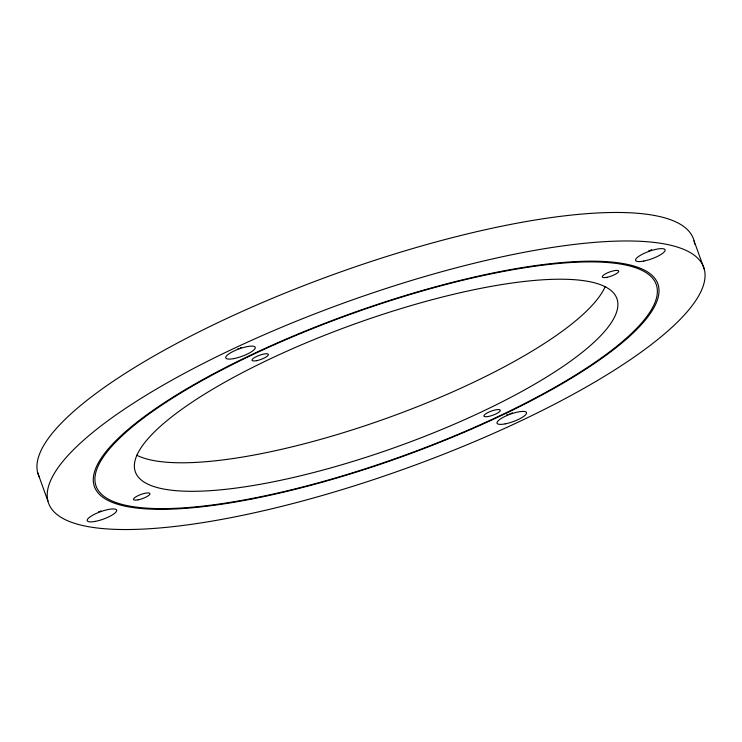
<?xml version="1.0" encoding="UTF-8"?>
<svg xmlns="http://www.w3.org/2000/svg" width="742" height="742" viewBox="0 0 742 742"><rect width="100%" height="100%" fill="white"/><g stroke="black" fill="none" stroke-linecap="round" stroke-linejoin="round"><path stroke-width="1.11" d="M694.067 240.881L704.334 269.392A348.146 88.344 -19.8 0 1 231.012 517.647A348.146 88.344 -19.8 0 1 193.059 368.728A348.146 88.344 -19.8 0 1 704.334 269.392M37.666 472.608L47.933 501.119M39.141 476.689A348.146 88.344 -19.8 0 1 341.941 271.479A348.146 88.344 -19.8 0 1 694.651 244.118M241.122 347.497A8.7 2.207 -19.8 0 1 240.352 347.822M238.766 348.434A8.7 2.207 -19.8 0 1 237.959 348.703M101.005 510.932A8.7 2.207 -19.8 0 1 100.207 511.219M99.4 511.498A8.7 2.207 -19.8 0 1 98.593 511.748M512.388 412.775A8.7 2.207 -19.8 0 1 511.628 413.099M510.032 413.711A8.7 2.207 -19.8 0 1 509.225 413.98M507.63 414.453A8.7 2.207 -19.8 0 1 506.851 414.657M651.689 249.646A8.7 2.207 -19.8 0 1 650.947 249.989M650.187 250.314A8.7 2.207 -19.8 0 1 648.591 250.917M605.203 286.514A255.888 64.934 -19.8 0 1 387.89 417.829A255.888 64.934 -19.8 0 1 136.714 455.198M251.325 499.116A299.406 75.981 -19.8 0 0 658.386 285.614A299.406 75.981 -19.8 0 0 218.686 371.046A299.406 75.981 -19.8 0 0 251.325 499.116M233.971 358.581A15.665 3.979 -19.8 0 0 255.267 347.404A15.665 3.979 -19.8 0 0 232.265 351.875A15.665 3.979 -19.8 0 0 233.971 358.581M95.412 521.366A15.665 3.979 -19.8 0 0 116.707 510.199A15.665 3.979 -19.8 0 0 93.705 514.67A15.665 3.979 -19.8 0 0 95.412 521.366M505.237 423.858A15.665 3.979 -19.8 0 0 526.532 412.682A15.665 3.979 -19.8 0 0 503.53 417.152A15.665 3.979 -19.8 0 0 505.237 423.858M643.796 261.063A15.665 3.979 -19.8 0 0 665.092 249.896A15.665 3.979 -19.8 0 0 642.09 254.367A15.665 3.979 -19.8 0 0 643.796 261.063M252.057 498.457A297.663 75.536 -19.8 0 0 656.744 286.189A297.663 75.536 -19.8 0 0 219.604 371.13A297.663 75.536 -19.8 0 0 252.057 498.457M269.467 482.569A255.888 64.934 -19.8 0 0 617.363 300.102A255.888 64.934 -19.8 0 0 241.567 373.115A255.888 64.934 -19.8 0 0 269.467 482.569M256.565 360.668A8.7 2.207 -19.8 0 0 268.391 354.463A8.7 2.207 -19.8 0 0 255.61 356.948A8.7 2.207 -19.8 0 0 256.565 360.668M606.891 277.313A8.7 2.207 -19.8 0 0 618.726 271.099A8.7 2.207 -19.8 0 0 605.945 273.585A8.7 2.207 -19.8 0 0 606.891 277.313M488.449 416.466A8.7 2.207 -19.8 0 0 500.284 410.261A8.7 2.207 -19.8 0 0 487.503 412.747A8.7 2.207 -19.8 0 0 488.449 416.466M138.114 499.83A8.7 2.207 -19.8 0 0 149.949 493.616A8.7 2.207 -19.8 0 0 137.168 496.101A8.7 2.207 -19.8 0 0 138.114 499.83"/></g></svg>
